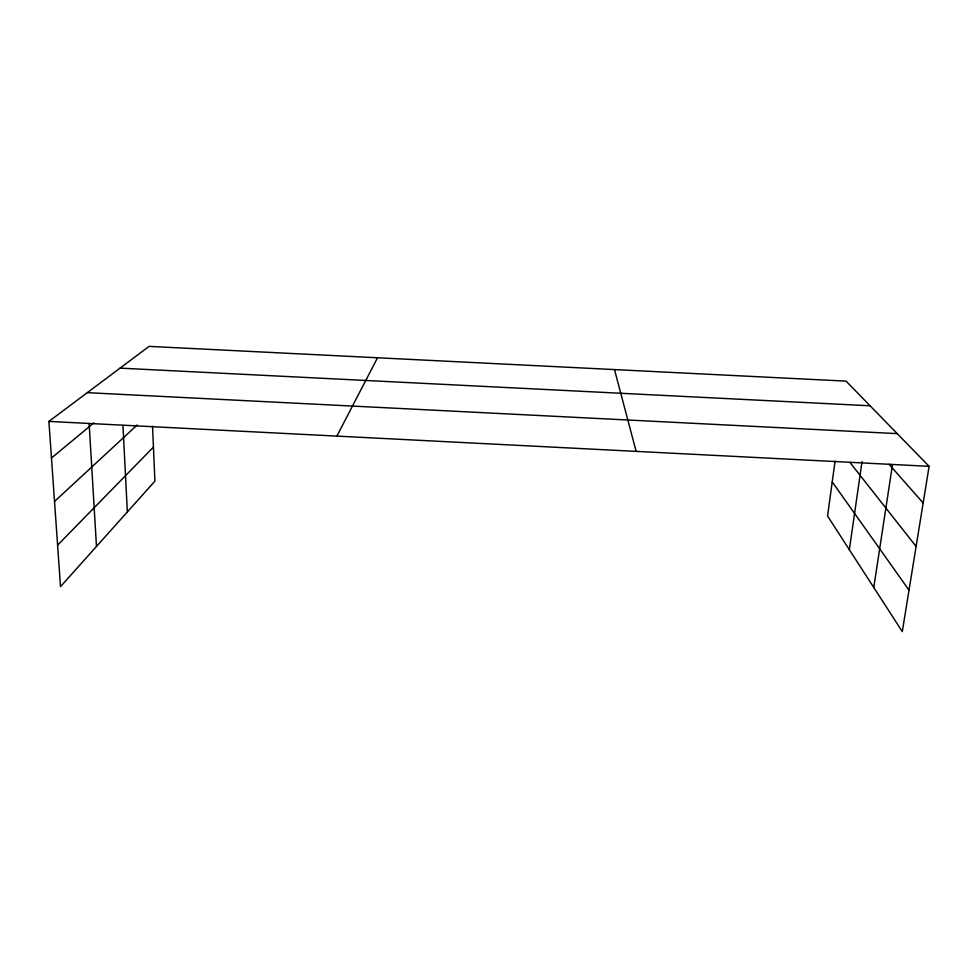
<?xml version="1.0" encoding="UTF-8"?>
<svg xmlns="http://www.w3.org/2000/svg" width="978" height="978" viewBox="0 0 978 978"><rect width="100%" height="100%" fill="white"/><g stroke="black" fill="none" stroke-linecap="round" stroke-linejoin="round"><path stroke-width="1.47" d="M835.09 461.078L827.559 516.005L902.291 631.617L929.1 466.335L846.043 381.127L149.096 346.383L48.9 421.408L60.514 586.629L154.915 481.139L152.544 426.249M849.332 549.685L862.021 461.689M873.77 587.497L892.486 464.684M336.884 436.115L377.532 357.765M57.592 545.174L153.436 447.093M54.523 501.457L137.201 424.965M51.467 458.022L93.949 422.814M120.037 368.131L870.078 405.784M87.299 392.655L897.217 433.633M48.9 421.408L929.1 466.335M889.088 464.305L923.159 502.973M850.004 462.521L916.105 546.433M832.229 481.934L909.014 590.162M614.49 369.586L636.14 451.384M89.145 423.694L96.48 546.433M122.959 425.491L127.36 511.922"/></g></svg>
